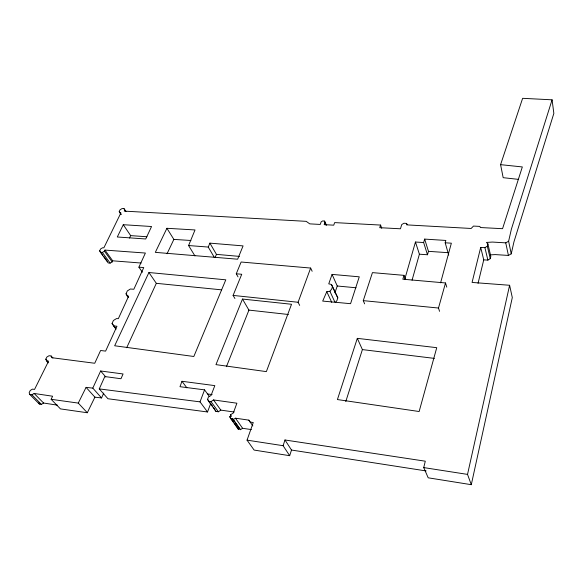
<?xml version="1.0" encoding="UTF-8"?>
<svg xmlns="http://www.w3.org/2000/svg" width="583" height="583" viewBox="0 0 583 583"><rect width="100%" height="100%" fill="white"/><g stroke="black" fill="none" stroke-linecap="round" stroke-linejoin="round"><path stroke-width="0.87" d="M284.985 439.99L291.507 450.047L289.671 455.687L283.098 445.696L284.985 439.99L425.291 461.197L423.724 467.588L428.199 477.812L471.29 484.684L512.297 297.563L509.608 285.269L472.07 282.434L480.698 247.425L484.91 247.666L487.322 246.172L487.891 243.898L486.433 242.426L492.446 242.069L505.745 242.849L508.616 241.238L511.393 229.134L552.079 99.817L522.63 98.316L500.586 164.654L503.173 177.677L518.367 179.36M471.29 484.684L467.53 474.394L509.608 285.269M490.23 254.88L495.302 254.596L508.412 255.434L511.24 253.845L513.951 241.836L553.85 113.379L552.079 99.817M478.053 283.302L483.744 259.865L480.698 247.425M483.744 259.865L487.891 260.12L490.267 258.648L490.82 256.396L487.891 243.898M440.588 282.85L451.359 243.191L445.186 242.79L445.842 240.444L424.65 239.096L423.644 242.543L427.485 254.756L419.403 254.203L415.453 242.025L423.644 242.543M439.553 311.329L438.496 308.035L445.514 282.959L402.824 279.199L403.997 275.351L372.442 272.618L363.275 300.639L364.63 303.852M412.057 280.212L419.403 254.203M404.66 279.607L415.453 242.025M427.485 254.756L428.469 251.339L424.65 239.096M345.777 401.541L362.393 349.596L357.313 338.351L436.747 347.679L419.141 411.518L337.419 399.559L357.313 338.351M332.587 286.333L331.676 289.081L329.905 291.274L326.793 291.704L322.69 301.083L350.565 303.692L359.266 276.823L332.07 274.396L328.754 283.848L331.465 284.497L337.812 297.862L336.93 300.58L335.626 302.213M120.958 214.311L119.216 211.52L120.12 209.727L122.102 208.554L124.026 208.656L124.777 209.997L124.266 211.112L306.199 221.343L309.755 223.865L320.286 224.44L321.146 221.853L322.639 220.942L324.272 221.023L325.088 222.057L324.177 224.652L333.746 225.176L334.635 222.604L380.582 225.067L379.73 227.683L400.448 228.791L401.731 224.586L403.939 223.245L406.424 223.406L407.743 224.936L471.151 228.47L473.491 226.073L479.853 226.408L480.392 227.538L502.561 228.696L522.332 166.942L500.586 164.654M334.904 292.819L337.258 285.998L332.07 274.396M289.671 455.687L254.115 450.069L247.046 440.143L253.255 422.522L250.114 422.048L248.861 420.139L235.481 418.193L233.229 419.629L232.53 418.47L231.24 419.301L229.717 416.736L230.985 415.905L230.387 414.899L233.317 413.026L236.895 403.203L213.502 399.931L211.031 401.629L208.605 401.293L207.555 399.319L208.488 396.936L211.031 395.514L214.821 385.625L181.976 381.282L179.987 386.697L204.582 389.867L209.333 396.447M299.684 305.405L298.081 302.264L310.644 268.056L241.122 262.015L236.268 273.777L238.046 276.889M103.745 393.095L101.566 397.949L92.806 388.118L100.64 370.985L123.064 373.965L120.98 378.739L104.809 376.552L99.256 388.897L107.95 398.743L207.526 411.977L210.703 403.494M207.526 411.977L200.02 401.869L204.582 389.867M226.43 366.671L248.926 310.112L242.484 299.057L291.529 304.268L266.358 371.619L215.965 364.637L242.484 299.057M215.156 257.489L216.439 254.363L209.887 243.133L243.075 245.895L237.645 259.209L155.326 252.359L166.913 228.288L195.021 229.95L188.586 245.538L194.933 255.922M234.913 298.489L233.091 295.413L241.734 274.272L236.268 273.777M214.398 257.526L208.248 247.061L209.887 243.133M115.995 329.308L112.067 323.507L113.401 320.497L116.505 318.588L118.334 318.668L128.639 296.164L127.254 296.047L126.037 293.803L127.342 290.902L130.373 289.015L133.835 289.255L143.746 267.568L138.907 267.174L145.393 253.044L104.969 250.092L104.43 251.193L102.368 252.417L100.414 252.257L99.678 250.821L100.604 248.948L102.659 247.746L103.861 247.833L120.892 212.912L119.981 212.846M126.7 347.73L156.317 283.323L148.92 272.516L114.669 345.77L193.833 356.49L225.803 279.818L148.92 272.516M100.414 252.257L108.198 262.955L110.136 263.115L112.169 261.905L112.694 260.812L104.969 250.092M87.304 412.749L78.275 403.093L86.08 387.36L94.912 397.161L87.304 412.749L60.457 408.894L51.144 399.304L52.601 396.221L34.135 393.467L31.89 394.822L29.828 394.502L29.15 392.694L30.25 390.464L32.488 389.116L34.55 389.429L48.586 361.147L46.502 360.899L45.817 359.164L46.873 357.044L49.067 355.71L51.115 356.002L52.915 357.984M167.059 253.736L173.858 239.394L166.913 228.288M129.484 238.061L130.658 235.619L123.283 224.703L117.3 236.989L145.721 238.979L151.565 226.517L123.283 224.703M208.605 401.293L216.001 411.438L218.392 411.78L220.826 410.111L234.147 412.028M231.24 419.301L238.418 429.372L239.693 428.549L240.385 429.7L242.601 428.286L251.404 429.598M29.828 394.502L39.352 404.048L41.393 404.376L43.601 403.035L57.528 405.17M173.858 239.394L190.903 240.488M428.469 251.339L448.458 252.709M130.658 235.619L146.916 236.742M188.586 245.538L208.248 247.061M112.694 260.812L141.152 263.035M216.439 254.363L239.496 256.403M337.258 285.998L356.045 287.769M363.275 300.639L438.496 308.035M156.317 283.323L221.489 289.831M233.091 295.413L298.081 302.264M113.291 325.861L116.95 326.254L105.603 351.119L100.611 350.485L94.737 363.26L51.8 357.7L51.115 356.002M248.496 310.054L288.403 314.499M86.08 387.36L92.806 388.118M94.912 397.161L101.566 397.949M362.393 349.596L434.386 358.392M99.256 388.897L200.02 401.869M207.635 393.962L212.139 394.574M51.144 399.304L78.275 403.093M247.046 440.143L283.098 445.696M423.724 467.588L467.53 474.394M291.507 450.047L426.137 470.94M31.89 394.822L41.393 404.376M34.135 393.467L43.601 403.035M46.502 360.899L48.323 362.874M45.817 359.164L47.026 360.483M100.64 370.985L105.771 376.975M112.067 323.507L115.857 328.338M181.976 381.282L186.881 387.848M127.254 296.047L128.296 297.454M126.037 293.803L128.632 297.337M99.678 250.821L102.79 255.099M103.832 256.52L107.461 261.512M207.555 399.319L212.314 405.848M213.371 407.298L216.001 411.438M211.031 401.629L218.392 411.78M102.368 252.417L110.136 263.115M104.43 251.193L112.169 261.905M213.502 399.931L220.826 410.111M229.717 416.736L233.309 421.779M234.337 423.222L236.392 426.1M230.387 414.899L231.407 416.342M232.53 418.47L239.693 428.549M233.229 419.629L240.385 429.7M235.481 418.193L242.601 428.286M138.907 267.174L142.398 272.21M248.861 420.139L252.833 425.918M119.216 211.52L121.169 214.442M124.026 208.656L125.964 211.585M337.812 297.862L331.465 284.497M236.909 426.822L238.418 429.372M310.644 268.056L312.16 271.27M326.793 291.704L331.742 302.351M329.905 291.274L334.81 301.928M325.088 222.057L326.436 225.227M324.272 221.023L325.963 224.98M38.893 402.846L39.352 404.048M380.582 225.067L381.741 228.296M403.997 275.351L405.462 279.497M406.424 223.406L406.963 225.038M445.514 282.959L446.782 287.149M445.186 242.79L448.728 255.099M484.91 247.666L487.891 260.12M487.322 246.172L490.267 258.648M505.745 242.849L508.412 255.434M508.616 241.238L511.24 253.845"/></g></svg>
